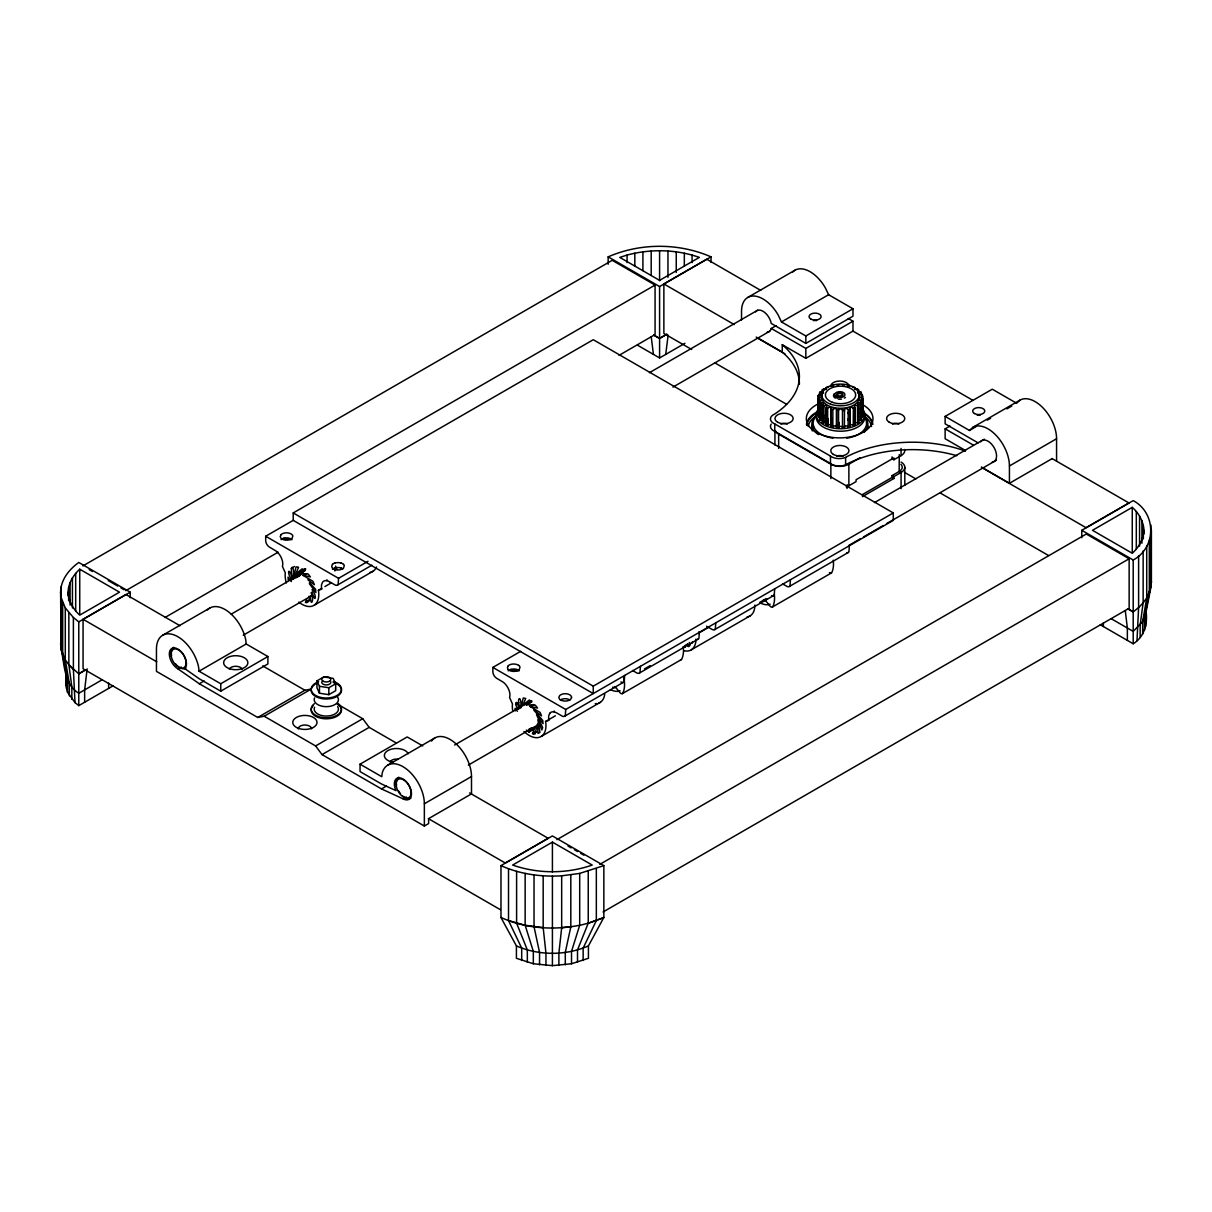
<?xml version="1.0" encoding="UTF-8"?>
<svg xmlns="http://www.w3.org/2000/svg" width="1212" height="1212" viewBox="0 0 1212 1212"><rect width="100%" height="100%" fill="white"/><g stroke="black" fill="none" stroke-linecap="round" stroke-linejoin="round"><path stroke-width="1.5" d="M552.414 927.953L552.414 965.646L571.519 963.752L588.426 958.298L588.426 945.921L603.849 917.454L603.849 865.626L552.414 835.932L500.98 865.626L500.98 917.575L516.418 945.921L516.418 958.298L533.325 963.752L552.414 965.646M637.436 345.147L659.586 357.949L659.586 338.39L666.903 334.164L659.586 338.512L653.722 335.133M844.491 425.942L844.385 427.472A22.392 12.923 0 0 1 842.491 427.609L842.279 427.291A3.03 1.742 0 0 0 842.037 426.897A1.682 0.97 0 0 0 839.007 426.897A3.03 1.757 0 0 0 838.765 427.291L836.568 427.275A3.03 1.757 0 0 0 836.538 426.715A1.682 0.97 0 0 0 833.614 426.26A3.03 1.757 0 0 0 833.205 426.609L831.159 426.124A3.03 1.742 0 0 0 831.311 425.7A1.682 0.97 0 0 0 828.69 424.836A3.03 1.757 0 0 0 828.129 425.109L826.145 424.609L826.387 407.005A3.03 1.757 0 0 0 826.705 406.626A1.682 0.97 0 0 0 824.569 405.399A3.03 1.757 0 0 0 823.706 405.656L823.357 405.717A22.392 12.923 0 0 1 822.206 404.838L822.569 404.566A3.03 1.757 0 0 0 823.039 404.247A1.682 0.97 0 0 0 821.524 402.732A3.03 1.757 0 0 0 820.585 402.869L820.221 402.869A22.392 12.923 0 0 1 819.494 401.854L819.963 401.642A3.03 1.757 0 0 0 820.569 401.399A1.682 0.97 0 0 0 819.797 399.718A3.03 1.757 0 0 0 818.812 399.702L818.479 399.642A22.392 12.923 0 0 1 818.221 398.551L818.767 398.43A3.03 1.742 0 0 0 819.463 398.293A1.682 0.97 0 0 0 819.463 396.551A3.03 1.757 0 0 0 818.539 396.385L818.221 396.279A22.392 12.923 0 0 1 818.479 395.188L819.054 395.142A3.03 1.742 0 0 0 819.797 395.112A1.682 0.97 0 0 0 820.569 393.43A3.03 1.757 0 0 0 819.751 393.127L819.494 392.976A22.392 12.923 0 0 1 820.221 391.976L820.812 392.021A3.03 1.742 0 0 0 821.524 392.097A1.682 0.97 0 0 0 823.039 390.582A3.03 1.757 0 0 0 822.372 390.173L822.206 389.991A22.392 12.923 0 0 1 823.357 389.128L823.902 389.249A3.03 1.757 0 0 0 824.569 389.431A1.682 0.97 0 0 0 826.039 389.325M836.553 424.654L836.613 427.442L836.583 409.807A3.03 1.742 0 0 0 836.538 409.383A1.682 0.97 0 0 0 833.614 408.929A3.03 1.757 0 0 0 833.098 409.414L831.053 409.05L831.053 426.382L831.159 408.792A3.03 1.742 0 0 0 831.311 408.383A1.682 0.97 0 0 0 828.69 407.505A3.03 1.757 0 0 0 827.978 407.899L826.16 407.323L826.236 424.442A3.03 1.757 0 0 0 826.705 423.958A1.682 0.97 0 0 0 824.569 422.715A3.03 1.757 0 0 0 823.902 422.897L823.357 423.033A22.392 12.923 0 0 1 822.206 422.17L822.206 404.838M854.899 407.323L853.384 407.989L853.248 425.291A22.392 12.923 0 0 0 854.899 424.654L854.869 407.202A3.03 1.757 0 0 1 854.339 406.626A1.682 0.97 0 0 1 856.475 405.399A3.03 1.757 0 0 1 857.142 405.581L858.672 404.656A3.03 1.757 0 0 1 858.005 404.247A1.682 0.97 0 0 1 859.52 402.732A3.03 1.742 0 0 1 860.232 402.823L861.293 401.702A3.03 1.757 0 0 1 860.475 401.399A1.682 0.97 0 0 1 861.247 399.718A3.03 1.742 0 0 1 861.99 399.687L862.656 398.475A3.03 1.757 0 0 1 861.581 398.293A1.682 0.97 0 0 1 861.581 396.551A3.03 1.742 0 0 1 862.277 396.4L862.232 395.127A3.03 1.757 0 0 1 861.247 395.112A1.682 0.97 0 0 1 860.475 393.43A3.03 1.757 0 0 1 861.081 393.188L860.611 391.946A3.03 1.757 0 0 1 859.52 392.097A1.682 0.97 0 0 1 858.005 390.582A3.03 1.757 0 0 1 858.49 390.264L857.338 389.173A3.03 1.757 0 0 1 856.475 389.431A1.682 0.97 0 0 1 855.005 389.325M826.16 387.507L826.236 389.037L826.16 387.507L828.129 387.052A3.03 1.757 0 0 0 828.493 387.234M836.568 427.351L836.583 410.08L838.734 410.11A3.03 1.757 0 0 1 839.007 409.58A1.682 0.97 0 0 1 842.037 409.58A3.03 1.742 0 0 1 842.279 409.974L844.476 409.944A3.03 1.757 0 0 1 844.506 409.383A1.682 0.97 0 0 1 847.43 408.929A3.03 1.757 0 0 1 847.839 409.277L848.203 409.55A22.392 12.923 0 0 0 849.96 409.141L849.96 408.929A3.03 1.757 0 0 1 849.748 408.383A1.682 0.97 0 0 1 852.354 407.505A3.03 1.757 0 0 1 852.915 407.793L853.899 407.777L853.127 407.929M853.248 425.291L852.915 425.109A3.03 1.757 0 0 0 852.354 424.836A1.682 0.97 0 0 0 849.748 425.7A3.03 1.742 0 0 0 849.885 426.124L850.006 409.005L849.991 426.382L847.946 426.73A3.03 1.757 0 0 0 847.43 426.26A1.682 0.97 0 0 0 844.506 426.715A3.03 1.757 0 0 0 844.461 427.124L844.491 427.306M838.734 424.776L838.719 427.472L838.734 422.109L838.704 423.488M858.838 404.838L858.838 422.17L857.338 422.988A3.03 1.757 0 0 0 856.475 422.715A1.682 0.97 0 0 0 854.339 423.958A3.03 1.757 0 0 0 854.657 424.336L854.899 424.654M860.535 416.201L860.823 420.185A22.392 12.923 0 0 0 861.55 419.17L861.55 401.854M858.838 391.355L858.838 389.991M849.96 426.457L850.006 409.005M820.433 393.279L820.372 391.946M860.823 402.869L860.687 420.216L860.535 402.884M818.767 413.731L818.236 412.277M831.053 426.291L831.084 409.141M844.385 427.472L844.476 409.944M862.808 399.869L862.823 398.551M861.535 394.339L861.55 392.976M822.387 420.155A1.682 0.97 0 0 0 821.524 420.064A3.03 1.742 0 0 0 820.812 420.14L819.524 419.14L819.524 407.156M819.797 417.049A3.03 1.757 0 0 0 819.054 417.019L818.479 399.642M838.552 427.609L838.552 410.292M862.565 395.188L862.232 417.019A3.03 1.757 0 0 0 861.247 417.049M820.221 420.185L820.221 402.869M832.841 426.882L832.841 409.55M848.173 386.613L848.203 385.28L849.991 385.78M860.823 391.961L860.565 393.279L860.611 391.946M818.479 416.973A22.392 12.923 0 0 1 818.221 415.883L818.221 396.279M820.403 416.216L820.372 420.216L820.433 402.884L820.494 405.55M827.66 425.321L827.66 407.989M842.491 410.292L842.491 427.609M862.535 400.99L862.565 399.642M848.203 409.55L848.142 426.866L848.082 425.503M857.641 407.05L857.687 405.717L857.641 421.7L857.551 407.05M818.751 417.034L818.812 399.702L818.797 414.368M826.19 388.991L826.236 387.704A3.03 1.757 0 0 1 826.705 388.204M827.902 419.928L827.963 418.564L827.932 425.245L827.963 422.564L827.902 423.927M862.308 399.702L862.368 417.019L862.308 415.701A3.03 1.757 0 0 1 861.581 415.61A1.682 0.97 0 0 1 861.05 415.383M818.221 413.595L818.6 395.142L818.721 411.701M823.615 419.019L823.69 417.655M823.615 416.352L823.69 415.004M823.615 421.685L823.69 420.322L823.645 423.003L823.706 405.656L823.615 407.02M848.082 413.519L848.158 412.216M848.082 420.185L848.158 418.867M862.535 402.323L862.308 403.702M862.535 408.989L862.308 410.368M818.433 407.035L818.509 404.369M820.403 406.884L820.403 414.883M860.823 420.185L860.778 418.867L860.232 420.14A3.03 1.742 0 0 0 859.52 420.064A1.682 0.97 0 0 0 858.657 420.155M819.66 394.43L819.751 393.127L819.721 395.794M831.659 426.609L832.28 418.579M820.433 402.884L820.494 409.55M820.372 420.216L820.569 413.534M68.19 592.168C68.266 583.199 73.281 575.109 79.734 569.201L119.503 592.168L79.734 615.135C73.281 609.227 68.266 601.137 68.19 592.168L68.19 595.925M1143.81 530.311C1143.734 539.279 1138.719 547.354 1132.266 553.263L1092.497 530.311L1132.266 507.343C1139.841 514.009 1144.734 523.842 1143.81 534.068M61.13 586.82L61.13 649.48L60.6 592.168C60.721 579.79 69.129 569.367 78.795 562.474L130.229 592.168L130.229 597.728M61.13 638.663L60.6 644.133L67.524 679.902L67.524 692.279L75.008 702.596L78.78 705.626L113.261 685.734M67.524 692.279L66.054 684.841L67.16 678.644M1081.786 537.734L1081.786 530.311L1133.22 500.617C1156.521 513.13 1156.521 547.476 1133.205 560.005L1133.205 643.769L1100.284 624.756M1111.359 618.787L1133.205 631.391L1142.674 621.635L1145.946 610.606C1147.961 623.089 1144.582 636.876 1133.205 643.769M1149.309 540.916L1149.309 592.88L1151.4 582.139L1144.476 618.044L1144.476 630.407M862.444 399.687L862.505 416.989L862.535 406.323M603.849 865.626L579.7 873.413L561.671 875.822L561.671 927.786L558.899 953.056L558.899 965.434M87.143 668.872L84.643 689.886L84.643 702.248M665.736 354.389L668.145 335.073M776.119 325.634L771.226 328.543A12.12 6.999 60 0 1 767.196 332.194M849.991 425.064L849.991 426.382M305.515 569.776L293.637 576.776L296.061 566.852L297.546 567.019L298.576 567.261L295.683 574.109L302.121 568.837L304.773 570.685L298.97 573.549L308.151 573.988L310.408 576.912L302.849 575.245L312.954 581.29L314.378 584.699L307.848 579.806M309.045 596.228C311.666 601.955 302.879 605.894 306.803 598.97M326.831 580.669L327.043 579.79M554.005 711.838L554.217 710.959M1145.567 614.348L1150.87 587.487L1146.719 598.016L1146.719 546.051M570.807 874.912L570.807 926.877L565.292 952.42L565.292 964.797M831.053 410.398L831.053 409.05M831.053 425.003L831.084 426.457M518.191 709.414C513.691 703.808 516.357 697.309 519.1 708.793M692.4 641.966L691.825 643.345M862.58 396.369L862.823 415.883M588.244 871.352L588.244 923.317L603.849 917.59L588.244 923.196L577.503 949.935L577.503 962.313M533.295 704.505L530.008 706.399L537.583 708.066L535.325 705.142L526.129 704.717L531.932 701.839L529.296 699.991L522.842 705.263L525.735 698.415L523.236 698.006L521.13 707.187M530.008 706.399L540.128 712.444L541.552 715.853L533.719 709.974L542.749 720.443L543.067 723.67L536.522 714.747L542.673 727.564L541.809 729.972L537.855 719.761L539.916 732.381L538.052 733.487L537.461 724.034L535.037 733.957L532.522 733.533L535.416 726.7L528.977 731.972L526.326 730.109M822.206 422.17L822.569 421.897A3.03 1.757 0 0 0 823.039 421.579A1.682 0.97 0 0 0 823.296 421.231M596.334 920.575L583.154 948.102L583.154 960.48M842.31 384.719L844.491 384.84M549.778 713.292L548.794 715.595A11.272 6.514 60 0 0 548.96 720.307L545.567 721.473L545.824 723.185A23.785 13.741 60 0 1 523.932 731.457M281.063 534.734L280.214 536.568L281.063 538.401A6.424 3.712 0 0 0 292.092 538.401L292.849 535.931A6.424 3.712 0 0 0 287.653 532.886A6.424 3.712 0 0 0 280.972 534.689M332.497 564.428L331.649 566.262L332.497 568.095M508.237 665.888L507.389 667.721L508.237 669.554M836.568 384.795L838.765 384.855M978.145 442.895L945.133 423.836L945.133 416.413L969.479 430.472L972.842 427.351L1019.989 400.127A30.315 17.498 60 0 1 1043.35 408.247A30.315 17.498 60 0 1 1056.576 438.744L1056.576 461.03M1019.989 400.127L1016.626 403.248L992.28 389.188L945.133 416.413M1127.645 608.742L1133.205 611.969L1138.613 607.5L1136.992 640.724M301.424 573.806L293.243 578.533C288.607 568.898 294.001 559.929 293.637 576.776M815.979 416.155L812.298 418.943A31.83 18.377 0 0 0 808.162 426.533M900.895 464.332A10.181 5.878 0 0 1 899.274 471.423L892.062 475.589L892.062 477.452L862.141 494.738M82.855 565.943L612.212 260.322L655.071 285.062L655.071 334.557L619.014 355.374M125.715 590.683L655.071 285.062M500.359 909.682L83.067 668.751L83.067 619.271L125.942 594.516L179.937 625.695M691.688 349.495L663.873 333.436L663.873 283.941L706.732 259.201L760.727 290.38M78.78 705.626L78.78 621.862L130.229 592.168M608.151 264.277L608.151 256.853L659.586 286.547L711.02 256.853L711.02 262.428M293.213 512.934L593.259 686.159L593.259 693.582L293.213 520.357L293.213 512.934L593.259 339.708L893.289 512.934L893.289 520.357L565.716 709.474L492.86 667.418L492.86 671.736A5.318 3.06 60 0 0 496.602 678.235L503.374 682.28A11.211 6.469 60 0 1 509.616 697.582L512.449 703.914A23.785 13.741 60 0 0 512.843 711.399M286.32 582.942A23.785 13.741 60 0 1 285.274 572.746L282.441 566.443A11.211 6.469 60 0 0 276.2 551.127L269.428 547.082A5.318 3.06 60 0 1 265.686 540.582L265.686 536.249L293.516 520.19M165.059 617.469L278.139 552.187M69.326 695.87L69.326 683.492L65.281 659.752L68.857 664.812L78.78 673.827L85.749 669.675M78.78 673.827L85.749 669.812M162.726 635.224L209.873 608M747.819 297.425L794.966 270.215M291.168 568.428L294.44 566.534M102.247 679.72L78.78 693.264C63.706 684.053 64.721 664.403 61.13 649.344L65.281 659.889L65.281 607.924L61.13 597.516L60.6 592.168M659.586 357.949L684.932 343.299M295.683 574.109L304.5 569.064M294.577 575.064L305.197 568.852M294.349 575.367L305.56 568.792M293.955 576.033L305.606 569.064M293.789 576.397L305.242 569.776M299.379 573.64L304.288 570.791M299.788 573.746L304.712 570.897M300.212 573.867L303.5 571.988M231.234 614.136L301.758 573.428M649.435 372.69L757.682 310.196M293.198 579.018L301.379 574.291M296.455 577.609L299.728 575.715M303.273 575.548L306.545 573.655M207.479 609.924A30.315 17.498 60 0 1 228.75 612.03A30.315 17.498 60 0 1 245.733 639.8L246.187 643.981L267.897 656.525L267.897 663.949L220.751 691.173L199.313 678.796L184.769 668.66L185.345 668.13A12.12 6.999 60 0 0 180.755 651.268A12.12 6.999 60 0 0 169.438 652.404A12.12 6.999 60 0 0 177.952 668.872L181.194 666.994M741.532 319.968L741.532 311.302A30.315 17.498 60 0 1 754.773 296.076A30.315 17.498 60 0 1 778.119 314.923L781.482 321.938L828.629 294.713L852.975 308.772L852.975 316.196L805.828 343.405L771.256 323.437A12.12 6.999 60 0 0 764.151 312.014A12.12 6.999 60 0 0 755.576 311.863M265.686 536.249L338.557 578.321L368.024 561.308M298.803 602.091A23.785 13.741 60 0 0 318.65 592.032L318.392 590.32L321.665 588.426M324.937 586.547L331.497 582.76M243.264 635.179L312.151 595.41M672.948 387.113L769.711 331.24M305.348 602.379L310.257 599.546M305.863 602.515L309.136 600.622M337.451 585.078L371.826 565.231M431.502 741.077A30.315 17.498 60 0 1 455.606 743.471A30.315 17.498 60 0 1 471.498 776.544L471.498 793.875L428.624 818.615L428.624 823.569L424.351 826.039L156.454 671.372L156.454 649.102A30.315 17.498 60 0 1 175.089 635.33A30.315 17.498 60 0 1 198.586 667.024L199.041 671.206L246.187 643.981M314.226 605.197L373.16 571.17M177.952 668.872L199.313 683.75L204.192 680.932M781.482 321.938L805.828 335.982L852.975 308.772M199.041 671.206L220.751 683.75L267.897 656.525M771.241 328.452L805.828 348.42L852.975 321.21L852.975 331.103L972.615 400.172M956.798 455.697A98.626 56.934 0 0 0 847.476 463.772L845.612 464.832A10.938 6.318 0 0 1 830.478 463.514L774.756 431.351L774.756 423.927A10.802 6.242 0 0 1 772.559 415.231L774.377 414.201A97.43 56.252 0 0 0 782.255 344.708L805.828 358.328L852.975 331.103M316.953 680.886L323.801 676.932L333.179 678.372L335.679 683.78L335.679 690.719L328.831 694.673L319.453 693.219L316.953 687.81L316.953 680.886L319.453 686.295L319.453 693.219M257.732 717.474L304.894 690.249L311.317 689.022L264.171 716.231L257.732 717.474L199.313 683.75M319.453 686.295L328.831 687.749L335.679 683.78M264.171 716.231L315.605 745.941L362.752 718.716L369.175 727.367L396.491 743.138M315.605 745.941L322.028 754.591L369.175 727.367M492.86 667.418L520.69 651.344M860.278 457.636L848.809 464.257A12.726 7.348 0 0 1 830.917 464.257L778.589 434.047A12.726 7.348 0 0 1 775.362 430.79M322.028 754.591L381.477 788.921L402.975 798.784A12.12 6.999 60 0 0 411.338 791.936A12.12 6.999 60 0 0 399.93 777.846A12.12 6.999 60 0 0 395.521 789.603L396.036 790.648L381.477 783.967L360.055 771.589L360.055 764.166L407.202 736.957L422.715 745.91M965.57 450.546L945.133 438.744L945.133 428.851L950.011 426.033M846.234 486.936A12.726 7.348 0 0 0 848.87 485.77L856.066 481.618L856.066 479.74L893.865 457.909L893.865 459.787L892.062 458.742L892.062 456.879M893.865 459.787L901.077 455.636A12.726 7.348 0 0 0 904.682 449.47M387.764 765.151L434.911 737.926M969.479 430.472L975.978 426.715M987.356 420.14L990.613 418.261M1006.869 408.883L1011.747 406.065M892.062 475.589L893.865 476.619L901.077 472.468A12.726 7.348 0 0 0 901.077 462.075M862.368 496.678L893.865 478.498L893.865 476.619M515.585 704.399L518.857 702.505M522.842 705.263L530.371 701.051M454.621 745.001L531.098 700.9M874.458 502.601L984.341 439.168M528.432 702.642L531.704 700.748M526.129 704.717L531.053 701.869M526.553 704.793L529.826 702.899M381.477 788.921L386.355 786.103M530.447 706.702L533.719 704.823M593.259 686.159L893.289 512.934M402.975 798.784L406.232 796.905M528.493 729.579L531.765 727.7M468.302 765.105L537.174 725.337M848.779 545.43L860.262 538.81M863.535 536.916L883.215 525.553M886.502 523.66L996.385 460.212M527.902 731.29L532.825 728.457M528.432 731.639L533.356 728.806M545.567 721.473L555.384 715.807M698.854 632.982L708.687 627.301M528.977 731.972L532.25 730.078M532.522 733.533L535.795 731.654M644.481 668.918L650.253 665.585M684.507 645.814L687.386 644.148M759.833 602.319L765.62 598.986M533.038 733.669L536.31 731.79M533.553 733.79L536.825 731.896M762.802 600.591L767.029 598.986M564.625 716.247L623.559 682.22M639.315 673.115L698.248 639.088M714.641 629.634L773.574 595.607M789.33 586.502L848.264 552.475M424.351 826.039L424.351 803.768L471.498 776.544M541.4 736.366L600.334 702.339M691.416 649.753L750.349 615.726M981.735 467.302L1009.429 483.3L1009.429 465.969L1056.576 438.744M622.468 693.582L681.417 659.555M772.498 606.97L831.432 572.943M1009.429 483.3L1052.289 458.545M552.414 842.113L512.646 865.065C538.143 873.958 566.701 873.958 592.198 865.065L552.414 842.113L552.414 872.201M556.929 839.643L1086.285 534.022L1129.145 558.762L1129.145 608.257L603.061 911.985M599.788 864.383L1129.145 558.762M862.277 413.731L862.792 412.292M774.756 423.927L830.478 456.091A10.938 6.318 0 0 0 845.612 457.409L847.476 456.348A98.626 56.934 0 0 1 965.403 451.091M608.151 256.853C640.406 242.794 678.75 242.794 711.02 256.853M588.426 945.921C565.837 955.768 538.992 955.768 516.418 945.921M848.203 385.28L848.021 385.355A3.03 1.757 0 0 1 847.43 385.901M318.392 590.32L321.786 589.153A11.272 6.514 60 0 1 321.619 584.442L322.619 582.139A11.272 6.514 60 0 1 329.406 581.654M627.074 255.065L619.802 257.399L659.586 280.366L699.354 257.399C676.251 249.278 650.677 248.718 627.074 255.065L627.074 262.58M827.811 386.855L827.932 386.901M588.244 923.196L579.7 925.377L579.7 873.413M500.98 917.454C525.402 928.695 553.536 930.407 579.7 925.256L571.519 951.375L571.519 963.752M561.671 927.665L570.807 926.756M818.661 409.792L818.509 408.489L818.676 412.459M815.615 416.125A28.012 16.165 0 0 0 811.858 424.215L812.782 428.306L814.04 427.26M820.403 410.883L820.509 420.2L820.403 418.882M500.98 865.626C519.903 874.2 541.037 877.018 561.671 875.822M860.611 409.55L860.687 402.884L860.535 404.217M860.611 413.55L860.535 408.217M860.611 417.549L860.535 412.216M765.302 601.016L763.818 600.834M685.053 647.344L683.053 647.057M615.287 687.628L612.787 687.204M680.508 659.707L680.841 659.737A3.03 1.757 60 0 0 681.629 659.358L681.795 659.086A29.149 16.832 60 0 0 683.235 646.799M545.945 965.434L545.945 953.056L543.173 927.65L525.144 925.256L508.51 920.575L521.69 948.102L521.69 960.48M862.308 412.459L862.565 412.504A22.392 12.923 0 0 1 862.823 413.595M291.107 539.582L283.411 538.355M518.282 670.736L510.585 669.509A6.318 3.651 0 0 0 508.237 670.827M831.084 385.901L831.084 385.704A22.392 12.923 0 0 1 832.841 385.28L833.205 385.552A3.03 1.757 0 0 0 833.614 385.901M861.55 419.17L861.081 418.973A3.03 1.757 0 0 1 860.475 418.731M901.077 488.633L901.077 472.468L899.168 471.498L899.274 454.591M848.264 318.483L852.975 321.21M1052.016 458.545L1128.933 502.95L1086.058 527.705L981.341 467.226M945.133 428.851L973.418 445.137M756.197 337.087L782.255 352.131A97.43 56.252 0 0 1 799.39 384.265M663.873 283.941L734.23 324.574M757.152 337.8L784.967 353.859M1081.786 530.311L1133.205 560.005M714.595 362.721L786.603 404.293M904.425 472.316L915.878 478.937M940.421 493.102L1048.425 555.46M899.274 471.423L901.077 472.468M653.722 335.012L659.586 338.39M1127.645 608.621L1133.205 611.833M892.062 477.452L893.865 478.498M782.604 583.896L786.679 586.244A5.333 3.075 60 0 0 788.876 586.699A5.302 3.06 60 0 0 790.012 585.805L790.421 579.745M706.566 626.225L711.989 629.361A5.333 3.075 60 0 0 715.353 628.922L715.747 622.862M632.588 670.509L636.648 672.857A5.333 3.075 60 0 0 640.012 672.418L640.406 666.358M329.376 581.684L334.8 584.82A5.333 3.075 60 0 0 338.163 584.381L338.557 578.321M337.027 703.869L362.752 718.716M262.686 665.888L304.894 690.249M89.203 569.61L92.385 571.443M108.262 580.593L117.791 586.093M120.958 587.926L124.139 589.759M568.034 846.052L571.216 847.885M574.397 849.718L577.563 851.551M580.745 853.384L583.911 855.217M469.589 792.921L548.127 838.265L505.268 863.02L428.351 818.615M360.055 764.166L381.765 776.71L382.219 773.029A30.315 17.498 60 0 1 405.717 768.469A30.315 17.498 60 0 1 424.351 803.768M83.067 619.271L156.712 661.782M817.206 415.216L816.282 413.398A33.345 19.256 0 0 0 806.631 425.336M65.281 607.924L73.387 617.514L78.78 621.862M858.838 422.17L858.49 421.897A3.03 1.757 0 0 1 858.005 421.579A1.682 0.97 0 0 1 857.748 421.231M75.008 702.596L73.387 669.357L68.857 664.691L71.841 686.946L71.841 699.324M309.469 582.684L315.575 589.29L315.893 592.516L309.348 583.593M765.12 600.031L769.847 605.909A3.121 1.803 60 0 0 770.877 606.833L771.923 607.151A3.03 1.757 60 0 0 772.711 606.773L772.877 606.5A29.149 16.832 60 0 0 774.317 594.213M615.105 686.643L619.832 692.522A3.03 1.757 60 0 0 620.847 693.431L621.907 693.764A3.03 1.757 60 0 0 622.695 693.385L622.862 693.112A29.149 16.832 60 0 0 624.301 680.826L623.635 677.19M517.388 711.262L515.206 708.293L515.418 710.853M291.304 581.593L288.032 577.124L288.35 580.366M312.029 589.729C316.802 594.471 315.908 605.439 311.999 592.001M291.895 579.912C286.214 572.488 288.804 565.262 292.577 579.336M828.629 294.713L825.266 287.714A30.315 17.498 60 0 0 792.557 272.139M335.557 566.11L336.997 569.564M516.6 923.196L527.341 949.935L527.341 962.313M812.782 428.306L812.813 428.397A28.012 16.165 0 0 0 818.418 434.608M525.144 925.256L533.325 951.375L533.325 963.752M1144.84 616.787L1145.946 622.983M689.249 642.405C692.173 645.557 686.416 649.329 687.871 643.723M520.069 708.005C515.706 697.052 522.024 694.052 520.812 707.929M311.029 592.804C314.923 598.334 310.484 609.272 310.484 596.031M651.238 336.83L653.435 354.389M1125.266 610.515L1127.357 628.013L1127.357 640.39M1150.87 576.806L1151.4 582.26L1151.4 530.311M66.418 676.205L66.054 672.478L66.054 684.841M857.551 421.7L857.611 423.033M820.221 391.961L820.266 393.294M832.841 385.28L832.886 386.628M819.524 411.156L819.751 419.019A3.03 1.757 0 0 0 820.569 418.731M818.479 395.188L818.509 396.506M818.221 398.551L818.251 399.869M862.55 411.171L862.565 412.504M819.494 401.854L819.524 413.822M844.385 410.141L844.4 411.459M819.494 392.976L819.509 394.339M854.899 388.87L854.899 387.507L853.172 386.886A3.03 1.757 0 0 1 852.551 387.234M822.206 389.991L822.206 391.34M854.899 388.916L854.657 387.825A3.03 1.757 0 0 0 854.339 388.204M1150.87 524.963L1150.87 587.608M1145.582 612.166L1145.567 626.725M1143.34 525.463L1143.34 538.916M1143.143 550.99L1143.143 602.955L1146.719 597.895L1142.674 621.635L1142.674 634.012M1141.916 520.675L1141.916 543.249M1140.159 637.467L1140.159 625.089L1143.128 602.834L1138.613 607.621L1138.613 555.657M1139.568 516.009L1139.568 546.097M1136.311 511.54L1136.311 549.157M1132.266 507.343L1132.266 552.475M1103.359 622.998L1103.359 626.528M904.803 467.271L904.803 485.224M901.077 448.44L901.077 455.636M854.899 408.595L854.899 423.306M849.354 545.718L848.945 551.778A5.333 3.075 60 0 1 846.764 552.672M848.87 464.226L848.87 485.77M847.188 484.664L847.067 488.466M845.612 457.409L845.612 464.832M830.856 464.226L830.856 478.588M830.478 456.091L830.478 463.514M805.828 335.982L805.828 343.405M805.828 348.42L805.828 358.328M782.255 344.708L782.255 352.131M778.649 434.078L778.649 448.44M774.922 430.684L774.922 445.046M774.68 588.835L774.271 594.895A5.302 3.06 60 0 1 773.135 595.789A5.333 3.075 60 0 1 771.514 595.622M699.339 632.331L698.93 638.391A5.333 3.075 60 0 1 697.294 639.345M692.082 255.065L692.082 262.58M684.325 253.187L684.325 266.352M676.251 251.823L676.251 272.518M667.963 251.005L667.963 277.336M659.586 250.732L659.586 280.82M659.586 286.547L659.586 338.512M651.192 251.005L651.192 275.457M642.905 251.838L642.905 270.64M634.83 253.187L634.83 266.352M624.665 675.448L624.241 681.508A5.333 3.075 60 0 1 620.908 681.947M596.334 868.746L596.334 920.711M565.716 709.474L565.307 715.534A5.333 3.075 60 0 1 561.974 715.974L556.535 712.838A11.272 6.514 60 0 0 549.793 713.277M552.414 876.124L552.414 928.089M543.173 875.822L543.173 927.786M539.552 964.797L539.552 952.42L534.037 926.756L534.037 874.912M525.144 873.413L525.144 925.377M516.6 871.352L516.6 923.317M508.51 868.746L508.51 920.711M334.845 567.686L334.845 570.973M328.831 687.749L328.831 694.673M220.751 683.75L220.751 691.173M108.641 683.098L108.641 688.401M79.734 569.201L79.734 614.348M75.689 573.412L75.689 611.015M73.387 617.514L73.387 669.478M72.432 577.882L72.432 607.969M70.084 582.548L70.084 605.106M68.857 612.848L68.857 664.812M68.66 587.32L68.66 600.773M66.433 674.039L66.418 688.583M62.691 602.788L62.691 654.753M341.102 688.34A15.15 8.757 0 0 1 323.013 698.794A15.15 8.757 0 0 1 314.347 684.886M315.605 684.068A15.15 8.757 0 0 1 317.029 683.341M333.194 682.462A15.15 8.757 0 0 1 334.83 683.023M336.345 683.689A15.15 8.757 0 0 1 340.572 687.295M333.194 681.462A15.15 8.757 0 0 1 338.284 694.627A15.15 8.757 0 0 1 314.953 695.052A15.15 8.757 0 0 1 318.604 681.735M337.678 703.278A15.15 8.757 0 0 1 337.027 715.247A15.15 8.757 0 0 1 316.302 715.625A15.15 8.757 0 0 1 314.347 703.702M337.633 706.551A12.12 6.999 0 0 1 326.952 716.05A12.12 6.999 0 0 1 314.605 707.247M337.678 704.263A15.15 8.757 0 0 1 337.466 715.974A15.15 8.757 0 0 1 317.286 717.08A15.15 8.757 0 0 1 313.272 705.596M330.255 681.023A4.545 2.621 0 0 1 326.907 684.932A4.545 2.621 0 0 1 321.922 681.659M337.633 697.142A12.12 6.999 0 0 1 326.952 706.641A12.12 6.999 0 0 1 314.605 697.839M298.213 728.851A6.666 3.848 0 0 1 304.894 725.003A6.666 3.848 0 0 1 311.56 728.851M229.31 669.145A6.666 3.848 0 0 1 235.749 666.282A6.666 3.848 0 0 1 242.188 669.145M393.339 762.272A12.12 6.999 0 0 1 387.916 750.561A12.12 6.999 0 0 1 408.202 753.697M390.037 761.939A6.666 3.848 0 0 1 398.203 759.212M332.406 568.08A6.424 3.712 0 0 0 334.77 569.458A6.333 3.651 0 0 0 338.012 569.943A6.424 3.712 0 0 0 343.526 568.095L344.284 565.625A6.333 3.651 0 0 0 343.496 564.444M332.406 564.383A6.424 3.712 0 0 1 334.77 563.019M341.193 563.035A6.424 3.712 0 0 1 343.526 564.383M332.497 569.367A6.318 3.651 0 0 1 334.83 568.034A6.348 3.666 0 0 1 341.193 568.034M341.163 568.034A6.318 3.651 0 0 1 342.829 568.852M334.83 563.11A6.333 3.651 0 0 1 341.178 563.11M281.063 539.673A6.318 3.651 0 0 1 292.016 539.673M376.538 566.974A23.785 13.741 60 0 1 369.918 572.397M698.976 633.694A11.272 6.514 60 0 1 698.688 632.013M695.976 639.088A23.785 13.741 60 0 1 684.356 650.844M754.909 605.061A23.785 13.741 60 0 1 747.107 616.953M560.308 700.006A6.318 3.651 0 0 1 570.004 700.006M518.6 665.388A6.333 3.651 0 0 1 519.993 667.1L519.266 669.554A6.424 3.712 0 0 1 514.827 671.342A6.333 3.651 0 0 1 510.57 670.903A6.424 3.712 0 0 1 508.146 669.554M508.146 665.858A6.424 3.712 0 0 1 510.51 664.479A6.333 3.651 0 0 1 517.827 664.933A6.424 3.712 0 0 1 518.63 665.312M516.888 669.494A6.318 3.651 0 0 1 519.19 670.827M510.57 669.494A6.348 3.666 0 0 1 516.933 669.494M597.077 703.566A23.785 13.741 60 0 1 595.228 703.672M604.758 694.021A23.785 13.741 60 0 1 598.789 703.111M770.135 604.197A23.785 13.741 60 0 1 760.469 603.031M833.25 560.186A29.149 16.832 60 0 1 831.826 572.473L831.644 572.746A3.03 1.757 60 0 1 830.856 573.125L829.811 572.806A3.03 1.757 60 0 1 829.447 572.549M620.105 690.81A23.785 13.741 60 0 1 610.439 689.643M858.763 394.809A18.786 10.847 0 0 1 840.431 408.262A18.786 10.847 0 0 1 822.327 394.718M823.009 393.491A18.786 10.847 0 0 1 823.599 392.703M857.52 392.794A18.786 10.847 0 0 1 857.823 393.188M862.505 408.823A24.24 13.999 0 0 1 840.522 428.745A24.24 13.999 0 0 1 818.554 408.823M863.444 412.656A24.24 13.999 0 0 1 840.522 431.214A24.24 13.999 0 0 1 817.6 412.656M980.599 441.774A12.12 6.999 60 0 1 994.098 447.637A12.12 6.999 60 0 1 992.234 462.105M972.842 427.351A30.315 17.498 60 0 1 996.203 435.472A30.315 17.498 60 0 1 1009.429 465.969M774.756 431.351A10.802 6.242 0 0 1 771.196 424.079M863.217 405.02A33.345 19.256 0 0 1 862.171 432.82A33.345 19.256 0 0 1 814.116 431.002A33.345 19.256 0 0 1 819.357 403.369M806.434 424.382A33.345 19.256 0 0 1 819.357 410.792M863.217 412.444A33.345 19.256 0 0 1 872.867 424.382M830.765 386.295A9.09 5.257 0 0 1 839.855 381.038A9.09 5.257 0 0 1 848.961 386.295M892.456 424.079A4.545 2.621 0 0 1 898.88 424.079M836.644 456.303A4.545 2.621 0 0 1 843.082 456.303M780.846 424.079A4.545 2.621 0 0 1 787.27 424.079M813.525 320.619A6.06 3.5 0 0 1 816.661 320.619M977.175 415.11A6.06 3.5 0 0 1 980.311 415.11M185.86 668.327A12.12 6.999 60 0 1 175.513 663.828M171.559 655.51A12.12 6.999 60 0 1 173.831 647.269M410.898 798.238A12.12 6.999 60 0 1 402.596 795.951M400.536 793.754A12.12 6.999 60 0 1 398.778 791.148M396.582 785.421A12.12 6.999 60 0 1 398.854 777.195M864.111 416.125A28.012 16.165 0 0 1 864.111 432.29M812.282 430.942A28.012 16.165 0 0 1 812.282 425.321M867.444 425.321A28.012 16.165 0 0 1 867.868 428.139M864.08 416.746A26.725 15.438 0 0 1 846.779 438.183M832.947 438.183A26.725 15.438 0 0 1 816.706 415.549M837.31 398.081A5.09 2.939 0 0 1 836.265 397.612M835.447 397.006A5.09 2.939 0 0 1 834.947 396.294M845.37 397.369A6.363 3.681 0 0 1 844.37 398.127M841.507 399.081A6.363 3.681 0 0 1 838.219 399.081M835.356 398.127A6.363 3.681 0 0 1 834.356 393.688M863.444 413.398A33.345 19.256 0 0 1 872.079 422.034M865.11 416.958A31.83 18.377 0 0 1 871.564 426.533M818.509 411.035L818.464 413.701L818.509 411.035M862.611 414.459L862.58 415.777L862.535 413.11L862.611 414.459M823.387 421.7L823.357 423.033L823.357 405.717L823.463 421.7M857.687 389.128L857.581 390.446L857.687 389.128M571.549 697.415L570.7 699.248A6.424 3.712 0 0 1 559.58 699.248L558.823 697.415L559.671 695.582A6.424 3.712 0 0 1 566.262 693.749A6.424 3.712 0 0 1 571.473 696.748L571.549 697.415M823.493 390.446L823.357 389.128L823.402 390.446M838.643 384.598L838.719 384.674M323.104 681.22A4.545 2.621 0 0 0 330.709 680.038A4.545 2.621 0 0 0 325.134 676.826A4.545 2.621 0 0 0 323.104 681.22M298.819 728.488A12.12 6.999 0 0 0 317.014 722.428A12.12 6.999 0 0 0 298.819 716.368A12.12 6.999 0 0 0 298.819 728.488M229.689 668.766A12.12 6.999 0 0 0 247.869 662.706A12.12 6.999 0 0 0 229.689 656.646A12.12 6.999 0 0 0 229.689 668.766M830.568 404.141A18.786 10.847 0 0 0 859.308 395.324A18.786 10.847 0 0 0 831.69 385.371A18.786 10.847 0 0 0 830.568 404.141M832.447 402.339A15.15 8.757 0 0 0 855.672 395.279A15.15 8.757 0 0 0 833.462 387.204A15.15 8.757 0 0 0 832.447 402.339M889.244 422.215A9.09 5.257 0 0 0 904.455 419.867A9.09 5.257 0 0 0 893.32 413.443A9.09 5.257 0 0 0 889.244 422.215M833.432 454.439A9.09 5.257 0 0 0 848.642 452.091A9.09 5.257 0 0 0 837.507 445.652A9.09 5.257 0 0 0 833.432 454.439M777.619 422.215A9.09 5.257 0 0 0 792.845 419.867A9.09 5.257 0 0 0 781.71 413.443A9.09 5.257 0 0 0 777.619 422.215M810.798 319.059A6.06 3.5 0 0 0 820.948 317.499A6.06 3.5 0 0 0 813.525 313.211A6.06 3.5 0 0 0 810.798 319.059M974.448 413.55A6.06 3.5 0 0 0 984.598 411.974A6.06 3.5 0 0 0 977.175 407.687A6.06 3.5 0 0 0 974.448 413.55M171.316 656.54A10.59 6.121 60 0 0 183.815 667.736A10.59 6.121 60 0 0 180.558 651.359A10.59 6.121 60 0 0 171.316 656.54M396.339 786.452A10.59 6.121 60 0 0 408.853 797.663A10.59 6.121 60 0 0 405.581 781.27A10.59 6.121 60 0 0 396.339 786.452M836.265 396.672A5.09 2.939 0 0 0 844.779 395.354A5.09 2.939 0 0 0 838.537 391.764A5.09 2.939 0 0 0 836.265 396.672M837.704 395.839A3.06 1.757 0 0 0 842.81 395.051A3.06 1.757 0 0 0 839.068 392.9A3.06 1.757 0 0 0 837.704 395.839M838.068 396.006A2.545 1.47 0 0 0 842.325 395.354A2.545 1.47 0 0 0 839.204 393.552A2.545 1.47 0 0 0 838.068 396.006"/></g></svg>
